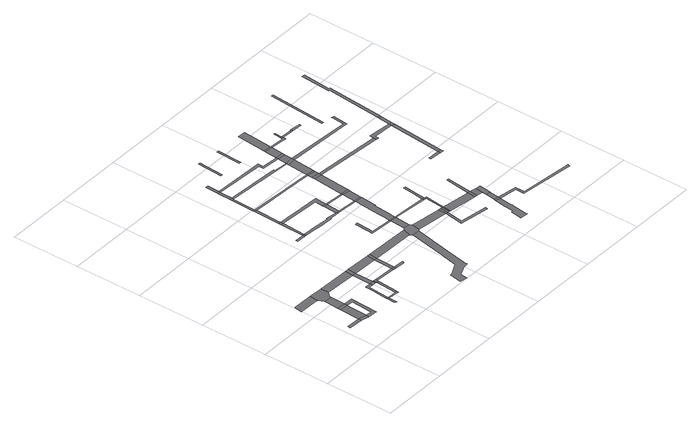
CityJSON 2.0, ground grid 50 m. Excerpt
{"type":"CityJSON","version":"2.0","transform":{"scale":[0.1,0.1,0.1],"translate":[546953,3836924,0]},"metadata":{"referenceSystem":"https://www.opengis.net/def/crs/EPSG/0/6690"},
"CityObjects":{
"road1":{"type":"Road","attributes":{"RoadStructureAttribute.sectionType":"1"},"geometry":[{"type":"MultiSurface","lod":"1","boundaries":[[[0,1,2,3]]]}]},
"road2":{"type":"Road","geometry":[{"type":"MultiSurface","lod":"1","boundaries":[[[3,2,4,5]]]}]},
"road3":{"type":"Road","attributes":{"RoadStructureAttribute.sectionType":"1"},"geometry":[{"type":"MultiSurface","lod":"1","boundaries":[[[6,7,8,9]]]}]},
"road4":{"type":"Road","attributes":{"RoadStructureAttribute.sectionType":"1"},"geometry":[{"type":"MultiSurface","lod":"1","boundaries":[[[10,3,5,11,12,13]]]}]},
"road5":{"type":"Road","geometry":[{"type":"MultiSurface","lod":"1","boundaries":[[[14,10,13,15]]]}]},
"road6":{"type":"Road","attributes":{"RoadStructureAttribute.sectionType":"1"},"geometry":[{"type":"MultiSurface","lod":"1","boundaries":[[[16,14,15,17]]]}]},
"road7":{"type":"Road","attributes":{"RoadStructureAttribute.sectionType":"1"},"geometry":[{"type":"MultiSurface","lod":"1","boundaries":[[[18,19,15,13,20,21,5,4]]]}]},
"road8":{"type":"Road","geometry":[{"type":"MultiSurface","lod":"1","boundaries":[[[9,8,16,17,22,23,24]]]}]},
"road9":{"type":"Road","geometry":[{"type":"MultiSurface","lod":"1","boundaries":[[[25,26,27,28]]]}]},
"road10":{"type":"Road","geometry":[{"type":"MultiSurface","lod":"1","boundaries":[[[29,25,28,30]]]}]},
"road11":{"type":"Road","attributes":{"RoadStructureAttribute.sectionType":"1"},"geometry":[{"type":"MultiSurface","lod":"1","boundaries":[[[24,23,31,32]]]}]},
"road12":{"type":"Road","geometry":[{"type":"MultiSurface","lod":"1","boundaries":[[[33,34,35,36,30,28,37,38,39]]]}]},
"road13":{"type":"Road","attributes":{"RoadStructureAttribute.sectionType":"1"},"geometry":[{"type":"MultiSurface","lod":"1","boundaries":[[[40,41,42,29,30,43,44,45,46,47]]]}]},
"road14":{"type":"Road","attributes":{"RoadStructureAttribute.sectionType":"1"},"geometry":[{"type":"MultiSurface","lod":"1","boundaries":[[[48,34,33,49]]]}]},
"road15":{"type":"Road","geometry":[{"type":"MultiSurface","lod":"1","boundaries":[[[50,47,46,51]]]}]},
"road16":{"type":"Road","attributes":{"RoadStructureAttribute.sectionType":"1"},"geometry":[{"type":"MultiSurface","lod":"1","boundaries":[[[50,51,48,52]]]}]},
"road17":{"type":"Road","attributes":{"RoadStructureAttribute.sectionType":"1"},"geometry":[{"type":"MultiSurface","lod":"1","boundaries":[[[31,47,50,53]]]}]},
"road18":{"type":"Road","geometry":[{"type":"MultiSurface","lod":"1","boundaries":[[[52,48,49,54,55]]]}]},
"road19":{"type":"Road","geometry":[{"type":"MultiSurface","lod":"1","boundaries":[[[32,31,53,56]]]}]},
"road20":{"type":"Road","attributes":{"RoadStructureAttribute.sectionType":"1"},"geometry":[{"type":"MultiSurface","lod":"1","boundaries":[[[57,55,54,58,59,60]]]}]},
"road21":{"type":"Road","attributes":{"RoadStructureAttribute.sectionType":"1"},"geometry":[{"type":"MultiSurface","lod":"1","boundaries":[[[56,53,61,62,63,64]]]}]},
"road22":{"type":"Road","geometry":[{"type":"MultiSurface","lod":"1","boundaries":[[[60,59,65,66]]]}]},
"road23":{"type":"Road","attributes":{"RoadStructureAttribute.sectionType":"1"},"geometry":[{"type":"MultiSurface","lod":"1","boundaries":[[[63,60,66,67]]]}]},
"road24":{"type":"Road","geometry":[{"type":"MultiSurface","lod":"1","boundaries":[[[68,69,70,71,66,65]]]}]},
"road25":{"type":"Road","geometry":[{"type":"MultiSurface","lod":"1","boundaries":[[[64,63,67,72]]]}]},
"road26":{"type":"Road","geometry":[{"type":"MultiSurface","lod":"1","boundaries":[[[73,74,75,76,77]]]}]},
"road27":{"type":"Road","geometry":[{"type":"MultiSurface","lod":"1","boundaries":[[[78,77,76,79]]]}]},
"road28":{"type":"Road","attributes":{"RoadStructureAttribute.sectionType":"1"},"geometry":[{"type":"MultiSurface","lod":"1","boundaries":[[[80,77,78,81]]]}]},
"road29":{"type":"Road","geometry":[{"type":"MultiSurface","lod":"1","boundaries":[[[82,80,81,83]]]}]},
"road30":{"type":"Road","attributes":{"RoadStructureAttribute.sectionType":"1"},"geometry":[{"type":"MultiSurface","lod":"1","boundaries":[[[84,82,83,85]]]}]},
"road31":{"type":"Road","attributes":{"RoadStructureAttribute.sectionType":"1"},"geometry":[{"type":"MultiSurface","lod":"1","boundaries":[[[86,87,88,89,90,91,92,93,94,95,96,97,98,99,100]]]}]},
"road32":{"type":"Road","attributes":{"RoadStructureAttribute.sectionType":"1"},"geometry":[{"type":"MultiSurface","lod":"1","boundaries":[[[72,67,101,102]]]}]},
"road33":{"type":"Road","geometry":[{"type":"MultiSurface","lod":"1","boundaries":[[[103,84,85,104]]]}]},
"road34":{"type":"Road","attributes":{"RoadStructureAttribute.sectionType":"1"},"geometry":[{"type":"MultiSurface","lod":"1","boundaries":[[[105,106,107,108,78,79,109,110,111,112,113,114,115,116]]]}]},
"road35":{"type":"Road","attributes":{"RoadStructureAttribute.sectionType":"1"},"geometry":[{"type":"MultiSurface","lod":"1","boundaries":[[[117,103,104,118]]]}]},
"road36":{"type":"Road","geometry":[{"type":"MultiSurface","lod":"1","boundaries":[[[119,117,118,120]]]}]},
"road37":{"type":"Road","attributes":{"RoadStructureAttribute.sectionType":"1"},"geometry":[{"type":"MultiSurface","lod":"1","boundaries":[[[121,119,120,122,123]]]}]},
"road38":{"type":"Road","attributes":{"RoadStructureAttribute.sectionType":"1"},"geometry":[{"type":"MultiSurface","lod":"1","boundaries":[[[124,125,126,83,81,127,128,129,130,131,132]]]}]},
"road39":{"type":"Road","geometry":[{"type":"MultiSurface","lod":"1","boundaries":[[[133,121,123,134]]]}]},
"road40":{"type":"Road","geometry":[{"type":"MultiSurface","lod":"1","boundaries":[[[135,136,137,138,133,134]]]}]},
"road41":{"type":"Road","attributes":{"RoadStructureAttribute.sectionType":"1"},"geometry":[{"type":"MultiSurface","lod":"1","boundaries":[[[139,140,141,142,143,144,145,146,147]]]}]},
"road42":{"type":"Road","geometry":[{"type":"MultiSurface","lod":"1","boundaries":[[[148,102,101,86,100,149,150,151]]]}]},
"road43":{"type":"Road","geometry":[{"type":"MultiSurface","lod":"1","boundaries":[[[116,115,152,153]]]}]},
"road44":{"type":"Road","attributes":{"RoadStructureAttribute.sectionType":"1"},"geometry":[{"type":"MultiSurface","lod":"1","boundaries":[[[154,155,156,116,153]]]}]},
"road45":{"type":"Road","geometry":[{"type":"MultiSurface","lod":"1","boundaries":[[[131,156,155,132]]]}]},
"road46":{"type":"Road","attributes":{"RoadStructureAttribute.sectionType":"1"},"geometry":[{"type":"MultiSurface","lod":"1","boundaries":[[[146,157,148,151,158]]]}]},
"road47":{"type":"Road","geometry":[{"type":"MultiSurface","lod":"1","boundaries":[[[147,146,158,159]]]}]},
"road48":{"type":"Road","attributes":{"RoadStructureAttribute.sectionType":"1"},"geometry":[{"type":"MultiSurface","lod":"1","boundaries":[[[160,161,104,85,162,163,164,165]]]}]},
"road49":{"type":"Road","attributes":{"RoadStructureAttribute.sectionType":"1"},"geometry":[{"type":"MultiSurface","lod":"1","boundaries":[[[153,152,166,167]]]}]},
"road50":{"type":"Road","attributes":{"RoadStructureAttribute.sectionType":"1"},"geometry":[{"type":"MultiSurface","lod":"1","boundaries":[[[166,168,169,170,171,147,159,172,173,174,175,176,177]]]}]},
"road51":{"type":"Road","attributes":{"RoadStructureAttribute.sectionType":"1"},"geometry":[{"type":"MultiSurface","lod":"1","boundaries":[[[132,155,178,179,180]]]}]},
"road52":{"type":"Road","attributes":{"RoadStructureAttribute.sectionType":"1"},"geometry":[{"type":"MultiSurface","lod":"1","boundaries":[[[181,182,183,184,120,118,185,186,187,188]]]}]},
"road53":{"type":"Road","geometry":[{"type":"MultiSurface","lod":"1","boundaries":[[[189,190,191,192,193]]]}]},
"road54":{"type":"Road","attributes":{"RoadStructureAttribute.sectionType":"1"},"geometry":[{"type":"MultiSurface","lod":"1","boundaries":[[[150,149,194,195,196]]]}]},
"road55":{"type":"Road","attributes":{"RoadStructureAttribute.sectionType":"1"},"geometry":[{"type":"MultiSurface","lod":"1","boundaries":[[[197,198,199,134,123,200,201,202,203,204]]]}]},
"road56":{"type":"Road","geometry":[{"type":"MultiSurface","lod":"1","boundaries":[[[167,166,177,205]]]}]},
"road57":{"type":"Road","attributes":{"RoadStructureAttribute.sectionType":"1"},"geometry":[{"type":"MultiSurface","lod":"1","boundaries":[[[179,206,167,205,207]]]}]},
"road58":{"type":"Road","attributes":{"RoadStructureAttribute.sectionType":"1"},"geometry":[{"type":"MultiSurface","lod":"1","boundaries":[[[159,158,208,209]]]}]},
"road59":{"type":"Road","geometry":[{"type":"MultiSurface","lod":"1","boundaries":[[[180,179,207,210]]]}]},
"road60":{"type":"Road","geometry":[{"type":"MultiSurface","lod":"1","boundaries":[[[196,195,211,212]]]}]},
"road61":{"type":"Road","attributes":{"RoadStructureAttribute.sectionType":"1"},"geometry":[{"type":"MultiSurface","lod":"1","boundaries":[[[213,180,210,214,215,216]]]}]},
"road62":{"type":"Road","attributes":{"RoadStructureAttribute.sectionType":"1"},"geometry":[{"type":"MultiSurface","lod":"1","boundaries":[[[212,211,217,218]]]}]},
"road63":{"type":"Road","geometry":[{"type":"MultiSurface","lod":"1","boundaries":[[[218,217,219,220]]]}]},
"road64":{"type":"Road","geometry":[{"type":"MultiSurface","lod":"1","boundaries":[[[221,222,223,224,225]]]}]},
"road65":{"type":"Road","attributes":{"RoadStructureAttribute.sectionType":"1"},"geometry":[{"type":"MultiSurface","lod":"1","boundaries":[[[195,226,227,228,229,230,211]]]}]},
"road66":{"type":"Road","geometry":[{"type":"MultiSurface","lod":"1","boundaries":[[[231,213,216,232]]]}]},
"road67":{"type":"Road","attributes":{"RoadStructureAttribute.sectionType":"1"},"geometry":[{"type":"MultiSurface","lod":"1","boundaries":[[[164,233,231,232,234,235,236]]]}]},
"road68":{"type":"Road","attributes":{"RoadStructureAttribute.sectionType":"1"},"geometry":[{"type":"MultiSurface","lod":"1","boundaries":[[[237,238,239,218,220]]]}]},
"road69":{"type":"Road","geometry":[{"type":"MultiSurface","lod":"1","boundaries":[[[165,164,236,240]]]}]},
"road70":{"type":"Road","geometry":[{"type":"MultiSurface","lod":"1","boundaries":[[[209,208,239,238]]]}]},
"road71":{"type":"Road","attributes":{"RoadStructureAttribute.sectionType":"1"},"geometry":[{"type":"MultiSurface","lod":"1","boundaries":[[[241,242,243,165,240]]]}]},
"road72":{"type":"Road","geometry":[{"type":"MultiSurface","lod":"1","boundaries":[[[244,245,246,247,248,209,238]]]}]},
"road73":{"type":"Road","attributes":{"RoadStructureAttribute.sectionType":"1"},"geometry":[{"type":"MultiSurface","lod":"1","boundaries":[[[249,220,219,250,251]]]}]},
"road74":{"type":"Road","geometry":[{"type":"MultiSurface","lod":"1","boundaries":[[[252,188,187,242,241]]]}]},
"road75":{"type":"Road","attributes":{"RoadStructureAttribute.sectionType":"1"},"geometry":[{"type":"MultiSurface","lod":"1","boundaries":[[[203,253,188,252,254,255]]]}]},
"road76":{"type":"Road","geometry":[{"type":"MultiSurface","lod":"1","boundaries":[[[204,203,255,256]]]}]},
"road77":{"type":"Road","attributes":{"RoadStructureAttribute.sectionType":"1"},"geometry":[{"type":"MultiSurface","lod":"1","boundaries":[[[257,204,256,258]]]}]},
"road78":{"type":"Road","attributes":{"RoadStructureAttribute.sectionType":"1"},"geometry":[{"type":"MultiSurface","lod":"1","boundaries":[[[259,260,261,262,263,264,265,266,267,268,269,270,271,272]]]}]},
"road79":{"type":"Road","geometry":[{"type":"MultiSurface","lod":"1","boundaries":[[[273,257,258,274]]]}]},
"road80":{"type":"Road","geometry":[{"type":"MultiSurface","lod":"1","boundaries":[[[251,250,275,276]]]}]},
"road81":{"type":"Road","geometry":[{"type":"MultiSurface","lod":"1","boundaries":[[[277,259,272,278,279]]]}]},
"road82":{"type":"Road","attributes":{"RoadStructureAttribute.sectionType":"1"},"geometry":[{"type":"MultiSurface","lod":"1","boundaries":[[[280,281,273,274,282,283]]]}]},
"road83":{"type":"Road","attributes":{"RoadStructureAttribute.sectionType":"1"},"geometry":[{"type":"MultiSurface","lod":"1","boundaries":[[[284,279,278,285]]]}]},
"road84":{"type":"Road","attributes":{"RoadStructureAttribute.sectionType":"1"},"geometry":[{"type":"MultiSurface","lod":"1","boundaries":[[[276,275,286,287,288]]]}]},
"road85":{"type":"Road","geometry":[{"type":"MultiSurface","lod":"1","boundaries":[[[289,290,291,251,276]]]}]},
"road86":{"type":"Road","attributes":{"RoadStructureAttribute.sectionType":"1"},"geometry":[{"type":"MultiSurface","lod":"1","boundaries":[[[274,258,292,293,294]]]}]},
"road87":{"type":"Road","geometry":[{"type":"MultiSurface","lod":"1","boundaries":[[[295,288,287,284,285,296,297,298]]]}]},
"road88":{"type":"Road","attributes":{"RoadStructureAttribute.sectionType":"1"},"geometry":[{"type":"MultiSurface","lod":"1","boundaries":[[[232,216,299,300]]]}]},
"road89":{"type":"Road","geometry":[{"type":"MultiSurface","lod":"1","boundaries":[[[301,294,293,302]]]}]},
"road90":{"type":"Road","geometry":[{"type":"MultiSurface","lod":"1","boundaries":[[[303,304,305,301,302]]]}]},
"road91":{"type":"Road","attributes":{"RoadStructureAttribute.sectionType":"1"},"geometry":[{"type":"MultiSurface","lod":"1","boundaries":[[[302,293,306,307]]]}]},
"road92":{"type":"Road","attributes":{"RoadStructureAttribute.sectionType":"1"},"geometry":[{"type":"MultiSurface","lod":"1","boundaries":[[[308,309,310,311,312,313,252,241]]]}]},
"road93":{"type":"Road","geometry":[{"type":"MultiSurface","lod":"1","boundaries":[[[314,307,306,315]]]}]},
"road94":{"type":"Road","geometry":[{"type":"MultiSurface","lod":"1","boundaries":[[[316,317,318,314,315]]]}]},
"road95":{"type":"Road","attributes":{"RoadStructureAttribute.sectionType":"1"},"geometry":[{"type":"MultiSurface","lod":"1","boundaries":[[[319,320,321,322,323,324,325,278,272]]]}]},
"road96":{"type":"Road","geometry":[{"type":"MultiSurface","lod":"1","boundaries":[[[326,327,328,329]]]}]},
"road97":{"type":"Road","geometry":[{"type":"MultiSurface","lod":"1","boundaries":[[[329,328,330,331]]]}]},
"road98":{"type":"Road","attributes":{"RoadStructureAttribute.sectionType":"1"},"geometry":[{"type":"MultiSurface","lod":"1","boundaries":[[[332,333,334,300,299,335,336,337,338,339,340]]]}]},
"road99":{"type":"Road","attributes":{"RoadStructureAttribute.sectionType":"1"},"geometry":[{"type":"MultiSurface","lod":"1","boundaries":[[[339,329,331,341]]]}]},
"road100":{"type":"Road","attributes":{"RoadStructureAttribute.sectionType":"1"},"geometry":[{"type":"MultiSurface","lod":"1","boundaries":[[[342,343,344,345,346]]]}]},
"road101":{"type":"Road","geometry":[{"type":"MultiSurface","lod":"1","boundaries":[[[340,339,341,347]]]}]},
"road102":{"type":"Road","attributes":{"RoadStructureAttribute.sectionType":"1"},"geometry":[{"type":"MultiSurface","lod":"1","boundaries":[[[348,340,347,349]]]}]},
"road103":{"type":"Road","geometry":[{"type":"MultiSurface","lod":"1","boundaries":[[[350,348,349,351]]]}]},
"road104":{"type":"Road","attributes":{"RoadStructureAttribute.sectionType":"1"},"geometry":[{"type":"MultiSurface","lod":"1","boundaries":[[[352,353,354,350,351,355,356,357]]]}]}
},
"vertices":[
[56,276,0],[54,254,0],[159,249,0],[160,272,0],
[219,235,0],[220,260,0],
[10,663,0],[0,600,0],[156,598,0],[158,658,0],
[167,418,0],[221,270,0],[227,408,0],[228,415,0],
[168,443,0],[229,440,0],
[174,551,0],[234,548,0],
[287,228,0],[297,436,0],[275,413,0],[267,258,0],
[235,564,0],[263,593,0],[265,654,0],
[441,259,0],[437,205,0],[450,193,0],[452,258,0],
[441,269,0],[454,268,0],
[501,585,0],[503,647,0],
[539,268,0],[522,261,0],[489,264,0],[487,264,0],[486,255,0],[488,255,0],[535,251,0],
[452,448,0],[448,381,0],[446,339,0],[459,340,0],[461,371,0],[465,425,0],[496,423,0],[497,445,0],
[535,421,0],[551,419,0],
[525,446,0],[523,422,0],
[532,446,0],
[526,585,0],
[552,431,0],[553,445,0],
[528,646,0],
[591,444,0],[587,429,0],[706,420,0],[707,440,0],
[533,584,0],[704,579,0],[713,579,0],[715,640,0],
[726,419,0],[727,438,0],
[734,578,0],
[800,414,0],[805,422,0],[810,431,0],[806,431,0],
[736,639,0],
[568,1094,0],[568,1085,0],[568,1076,0],[635,1073,0],[636,1092,0],
[651,1094,0],[650,1073,0],
[641,1265,0],[659,1264,0],
[641,1291,0],[659,1287,0],
[647,1480,0],[664,1479,0],
[1067,553,0],[1013,278,0],[987,155,0],[899,110,0],[879,107,0],[867,17,0],[920,7,0],[926,58,0],[986,87,0],[998,89,0],[1040,96,0],[1039,123,0],[1038,128,0],[1069,279,0],[1122,548,0],
[1053,568,0],[1072,629,0],
[647,1498,0],[662,1497,0],
[868,1084,0],[868,1079,0],[780,1085,0],[774,1086,0],[719,1070,0],[726,1068,0],[766,1066,0],[774,1065,0],[886,1059,0],[886,1062,0],[959,1062,0],[951,1077,0],
[652,1670,0],[668,1669,0],
[652,1685,0],[670,1684,0],
[655,1778,0],[671,1746,0],[672,1777,0],
[991,1270,0],[855,1277,0],[780,1281,0],[679,1263,0],[785,1257,0],[844,1254,0],[962,1247,0],[958,1188,0],[987,1185,0],
[655,1793,0],[676,1792,0],
[678,1882,0],[668,1883,0],[658,1883,0],[656,1810,0],
[941,775,0],[944,809,0],[950,905,0],[941,905,0],[933,905,0],[927,809,0],[924,762,0],[1098,751,0],[1099,763,0],
[1089,643,0],[1137,561,0],[1150,620,0],[1137,636,0],
[980,1061,0],[981,1073,0],
[987,1167,0],[987,1170,0],[957,1167,0],
[1097,737,0],[1147,750,0],
[1148,760,0],
[949,1481,0],[730,1493,0],[734,1476,0],[943,1466,0],[1154,1457,0],[1155,1469,0],
[1121,1051,0],[1122,1064,0],
[1120,1038,0],[1105,855,0],[1107,855,0],[1103,810,0],[1149,775,0],[1152,811,0],[1163,933,0],[1169,933,0],[1169,936,0],[1179,1046,0],
[1052,1165,0],[1130,1159,0],[1131,1174,0],
[1065,1653,0],[1065,1663,0],[1035,1665,0],[686,1684,0],[689,1668,0],[1026,1646,0],[1169,1637,0],[1170,1644,0],
[824,2073,0],[810,1883,0],[818,1882,0],[826,1881,0],[839,2071,0],
[1359,531,0],[1371,530,0],[1376,590,0],
[1068,1737,0],[1052,1738,0],[1054,1778,0],[1039,1758,0],[1037,1721,0],[1059,1719,0],[1175,1709,0],[1177,1729,0],
[1180,1059,0],
[1128,1146,0],[1188,1150,0],
[1401,727,0],[1402,742,0],
[1190,1169,0],
[1388,527,0],[1393,588,0],
[1149,1400,0],[1196,1256,0],[1198,1271,0],[1208,1393,0],
[1402,525,0],[1408,586,0],
[1412,524,0],[1418,584,0],
[996,2060,0],[985,1873,0],[993,1873,0],[1000,1873,0],[1011,2058,0],
[1350,389,0],[1573,356,0],[1574,365,0],[1575,374,0],[1372,407,0],
[1151,1422,0],[1211,1415,0],
[1153,1443,0],[1211,1419,0],[1211,1424,0],[1213,1449,0],
[1434,735,0],[1417,737,0],[1422,725,0],
[1214,1462,0],
[1228,1625,0],[1168,1621,0],[1157,1495,0],
[1426,814,0],[1438,902,0],[1429,903,0],[1420,904,0],[1410,813,0],
[1620,558,0],[1623,496,0],[1631,556,0],
[1230,1648,0],
[1174,1699,0],[1231,1656,0],[1234,1704,0],
[1236,1725,0],
[1184,1820,0],[1244,1815,0],
[1674,373,0],[1662,285,0],[1660,267,0],[1653,217,0],[1641,219,0],[1636,181,0],[1629,132,0],[1683,124,0],[1685,137,0],[1701,261,0],[1702,264,0],[1698,264,0],[1701,285,0],[1710,361,0],
[1185,1833,0],[1245,1828,0],
[1640,494,0],[1648,554,0],
[1675,381,0],[1712,379,0],[1678,381,0],
[1204,2054,0],[1203,2047,0],[1246,1841,0],[1263,2050,0],
[1687,454,0],[1720,450,0],
[1689,487,0],[1691,487,0],[1698,547,0],
[1667,742,0],[1660,743,0],[1654,744,0],
[1371,1804,0],[1373,1826,0],[1358,1821,0],
[1733,543,0],[1722,449,0],[1727,483,0],[1735,542,0],
[1718,1354,0],[1720,1380,0],
[1360,1842,0],[1371,1841,0],
[1373,1894,0],[1368,1894,0],[1363,1894,0],
[1450,1822,0],[1451,1835,0],
[1731,1600,0],[1742,1712,0],[1733,1716,0],[1724,1720,0],[1724,1717,0],[1718,1617,0],
[1466,1840,0],[1465,1822,0],
[1541,1818,0],[1542,1825,0],[1543,1833,0],
[1843,341,0],[1841,274,0],[2249,230,0],[2250,238,0],[2251,246,0],[1859,287,0],[1860,357,0],
[1767,977,0],[1767,958,0],[1855,951,0],[1857,974,0],
[1880,949,0],[1882,969,0],
[1727,1409,0],[1722,1410,0],[1722,1403,0],[1734,1353,0],[1735,1353,0],[1736,1354,0],[1740,1380,0],[1890,1372,0],[1895,1396,0],
[1915,1359,0],
[1670,2156,0],[1637,1726,0],[1644,1725,0],[1652,1725,0],[1685,2155,0],
[1915,1392,0],
[1903,1477,0],[1922,1474,0],
[1904,1491,0],[1925,1488,0],
[1950,2133,0],[1932,1904,0],[1945,1904,0],[1965,1920,0],[1952,1922,0],[1973,2131,0]
]}
